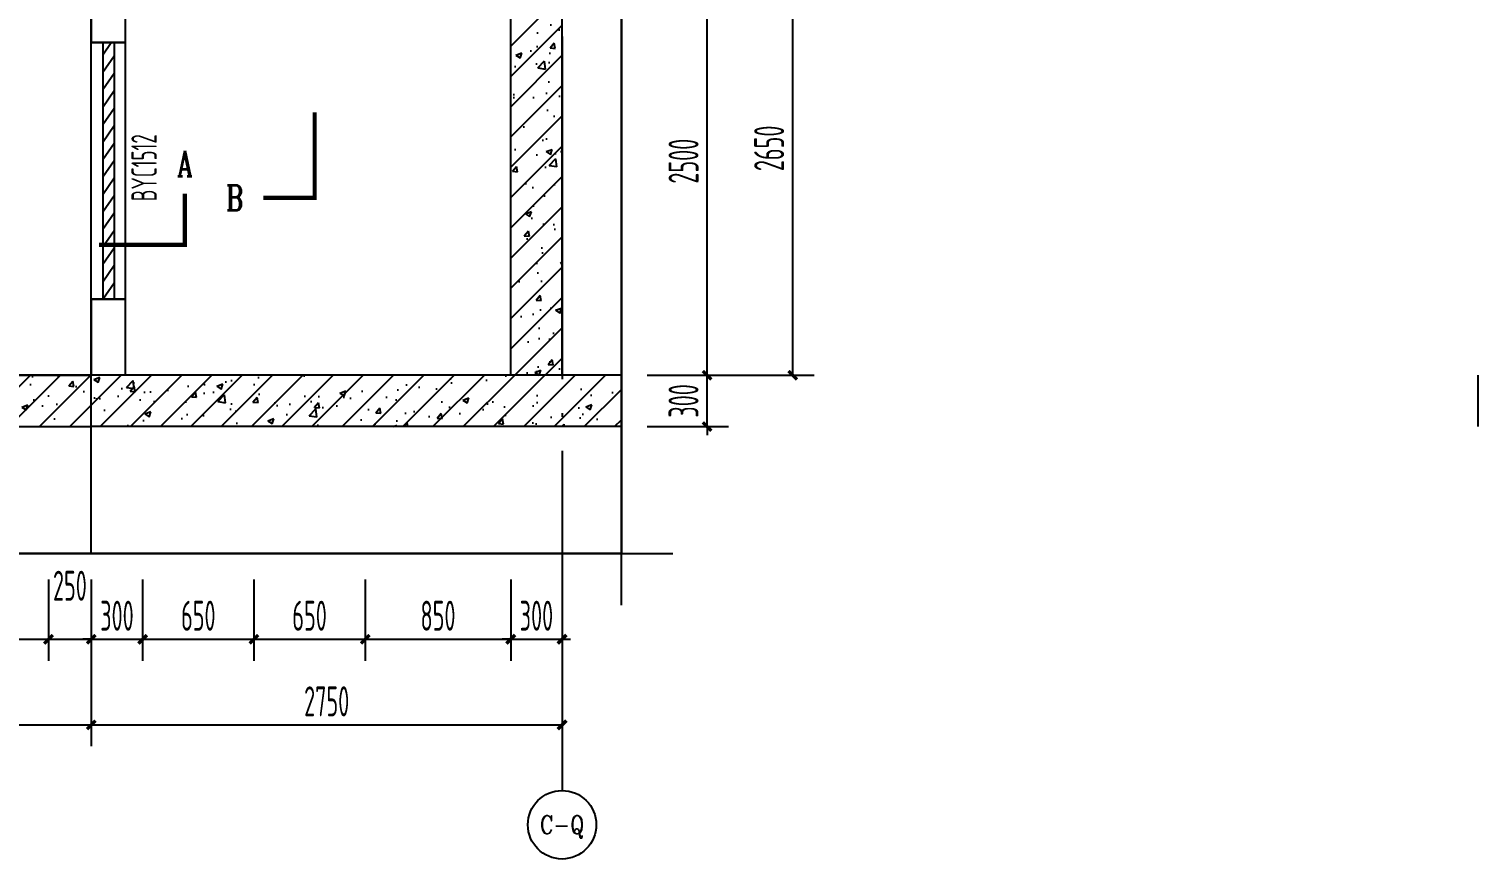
# Model space of a CAD drawing. Extents: x -473190 to 2138458, y -81875 to 2633646.
# Drawn here: x 1274633 to 1283097, y -69703 to -64856 of the extents above; entities that cross this region are included whole.
import ezdxf
from ezdxf.enums import TextEntityAlignment as Align

# ---------------------------------------------------------------- set-up
doc = ezdxf.new("R2010")
doc.units = 0
doc.header["$LTSCALE"] = 1000
doc.linetypes.add('DOTE', pattern=[2.42, 2, -0.2, 0.02, -0.2])
for name, color, linetype in [('A-WALL', 2, 'Continuous'), ('AXIS', 3, 'Continuous'), ('AXIS_TEXT', 7, 'Continuous'), ('DIM_SYMB', 3, 'Continuous'), ('DOTE', 1, 'DOTE'), ('PUB_DIM', 3, 'Continuous'), ('PUB_HATCH', 8, 'Continuous'), ('PUB_TEXT', 7, 'Continuous'), ('RF-M', 4, 'Continuous'), ('RF-MBH', 11, 'Continuous'), ('RF-QT', 30, 'Continuous')]:
    doc.layers.add(name, color=color, linetype=linetype)
doc.styles.add('_TCH_AXIS', font='COMPLEX', dxfattribs={"bigfont": 'GBCBIG'})
doc.styles.add('_TCH_DIM_T3', font='tssdeng.shx', dxfattribs={"width": 0.564706, "bigfont": '@@@tssdchn.shx'})
doc.styles.add('_TCH_LABEL', font='COMPLEX', dxfattribs={"bigfont": 'GBCBIG'})
doc.styles.add('_TCH_WINDOW', font='tssdeng.shx', dxfattribs={"width": 0.8, "height": 3.5, "bigfont": 'tssdchn.shx'})
doc.styles.add('COMPLEX', font='COMPLEX.shx', dxfattribs={"width": 0.65})
doc.dimstyles.new('_TCH_ARCH&&50', dxfattribs={"dimtxt": 175, "dimasz": 50, "dimexe": 125, "dimexo": 150, "dimgap": 50, "dimtad": 1, "dimdec": 0, "dimzin": 0, "dimdsep": 46, "dimtxsty": '_TCH_DIM_T3', "dimblk": 'ARCHTICK', "dimcen": 0.09, "dimclrt": 7, "dimazin": 2, "dimtfac": 1, "dimtdec": 0, "dimtix": 1, "dimtmove": 2, "dimatfit": 3, "dimfxl": 0, "dimtolj": 1, "dimtzin": 0, "dimarcsym": 0})
pattern_1 = [(45, (-477544.96, -71625.69), (-88.388348, 88.388348), []), (50, (-477544.96, -71625.7), (358.63009, -31.376067), [37.5, -412.5]), (355, (-477544.96, -71625.7), (-69.37567, 376.09607), [30, -330]), (100.4514, (-477515.08, -71628.3), (289.25469, 344.71977), [31.870095, -350.571056]), (46.1842, (-477544.96, -71525.7), (533.62052, -82.75951), [56.25, -618.75]), (96.6356, (-477500.5, -71532.6), (467.33135, 487.05894), [47.80514, -525.8565]), (351.1842, (-477544.96, -71525.7), (467.33097, 487.0593), [45, -495]), (21, (-477494.96, -71550.7), (298.453526, -201.309445), [37.5, -412.5]), (326, (-477494.96, -71550.7), (121.657666, 362.57502), [30, -330]), (71.4514, (-477470.1, -71567.47), (420.111314, 161.26525), [31.870095, -350.571056]), (37.5, (-477544.96, -71625.69), (6.079928, 166.446927), [0, -326, 0, -335, 0, -331.25]), (7.5, (-477544.96, -71625.69), (131.534769, 197.205856), [0, -191, 0, -318.5, 0, -126.25]), (327.5, (-477656.46, -71625.69), (266.911218, -11.277436), [0, -125, 0, -390, 0, -517.5]), (317.5, (-477706.46, -71625.7), (291.593085, 50.05249), [0, -162.5, 0, -259, 0, -367.5])]

# ---------------------------------------------------------------- blocks, each defined once
blk = doc.blocks.new('_ArchTick')
at = {"color": 0, "linetype": 'ByBlock', "const_width": 0.4}
blk.add_lwpolyline([(-0.5, -0.5), (0.5, 0.5)], dxfattribs=at)
blk = doc.blocks.new('*D2587')
at = {"layer": 'Defpoints', "color": 0, "transparency": 16777216}
for p in [(1278093.4, -64377.6), (1278593.4, -64377.6), (1278093.4, -66877.6)]:
    blk.add_point(p, dxfattribs=at)
at = {"layer": 'PUB_DIM', "color": 0, "lineweight": -2, "transparency": 16777216}
for p, q in [((1278243.4, -64377.6), (1278718.4, -64377.6)), ((1278593.4, -66877.6), (1278593.4, -64377.6)), ((1278243.4, -66877.6), (1278718.4, -66877.6))]:
    blk.add_line(p, q, dxfattribs=at)
at = {"layer": 'PUB_DIM', "color": 0, "lineweight": -2, "transparency": 16777216, "xscale": 50, "yscale": 50, "zscale": 50}
for p, rotation in [((1278593.4, -64377.6), 90), ((1278593.4, -66877.6), 270)]:
    blk.add_blockref('_ArchTick', p, dxfattribs=dict(at, rotation=rotation))
at = {"layer": 'PUB_DIM', "color": 7, "transparency": 16777216, "insert": (1278455.9, -65627.6), "char_height": 175, "attachment_point": 5, "rotation": 90, "style": '_TCH_DIM_T3'}
blk.add_mtext('\\A1;2500', dxfattribs=at)
blk = doc.blocks.new('*D2588')
at = {"layer": 'Defpoints', "color": 0, "transparency": 16777216}
for p in [(1278093.4, -66877.6), (1278593.4, -66877.6), (1278093.4, -67177.6)]:
    blk.add_point(p, dxfattribs=at)
at = {"layer": 'PUB_DIM', "color": 0, "lineweight": -2, "transparency": 16777216}
for p, q in [((1278593.4, -66877.6), (1278593.4, -66827.6)), ((1278243.4, -66877.6), (1278718.4, -66877.6)), ((1278593.4, -67177.6), (1278593.4, -66877.6)), ((1278243.4, -67177.6), (1278718.4, -67177.6)), ((1278593.4, -67177.6), (1278593.4, -67227.6))]:
    blk.add_line(p, q, dxfattribs=at)
at = {"layer": 'PUB_DIM', "color": 0, "lineweight": -2, "transparency": 16777216, "xscale": 50, "yscale": 50, "zscale": 50}
for p, rotation in [((1278593.4, -66877.6), 270), ((1278593.4, -67177.6), 90)]:
    blk.add_blockref('_ArchTick', p, dxfattribs=dict(at, rotation=rotation))
at = {"layer": 'PUB_DIM', "color": 7, "transparency": 16777216, "insert": (1278455.9, -67027.6), "char_height": 175, "attachment_point": 5, "rotation": 90, "style": '_TCH_DIM_T3'}
blk.add_mtext('\\A1;300', dxfattribs=at)
blk = doc.blocks.new('*D2615')
at = {"layer": 'Defpoints', "color": 0, "transparency": 16777216}
for p in [(1273546.5, -67919.5), (1274746.5, -67919.5), (1274746.5, -68419.5)]:
    blk.add_point(p, dxfattribs=at)
at = {"layer": 'PUB_DIM', "color": 0, "lineweight": -2, "transparency": 16777216}
for p, q in [((1273546.5, -68069.5), (1273546.5, -68544.5)), ((1274746.5, -68069.5), (1274746.5, -68544.5)), ((1273546.5, -68419.5), (1274746.5, -68419.5))]:
    blk.add_line(p, q, dxfattribs=at)
at = {"layer": 'PUB_DIM', "color": 0, "lineweight": -2, "transparency": 16777216, "xscale": 50, "yscale": 50, "zscale": 50, "rotation": 180}
blk.add_blockref('_ArchTick', (1273546.5, -68419.5), dxfattribs=at)
at = {"layer": 'PUB_DIM', "color": 0, "lineweight": -2, "transparency": 16777216, "xscale": 50, "yscale": 50, "zscale": 50}
blk.add_blockref('_ArchTick', (1274746.5, -68419.5), dxfattribs=at)
at = {"layer": 'PUB_DIM', "color": 7, "transparency": 16777216, "insert": (1274146.5, -68282), "char_height": 175, "attachment_point": 5, "style": '_TCH_DIM_T3'}
blk.add_mtext('\\A1;1200', dxfattribs=at)
blk = doc.blocks.new('*D2616')
at = {"layer": 'Defpoints', "color": 0, "transparency": 16777216}
for p in [(1274746.5, -67919.5), (1274996.5, -67919.5), (1274996.5, -68419.5)]:
    blk.add_point(p, dxfattribs=at)
at = {"layer": 'PUB_DIM', "color": 0, "lineweight": -2, "transparency": 16777216}
for p, q in [((1274746.5, -68069.5), (1274746.5, -68544.5)), ((1274996.5, -68069.5), (1274996.5, -68544.5)), ((1274746.5, -68419.5), (1274996.5, -68419.5))]:
    blk.add_line(p, q, dxfattribs=at)
at = {"layer": 'PUB_DIM', "color": 0, "lineweight": -2, "transparency": 16777216, "xscale": 50, "yscale": 50, "zscale": 50, "rotation": 180}
blk.add_blockref('_ArchTick', (1274746.5, -68419.5), dxfattribs=at)
at = {"layer": 'PUB_DIM', "color": 0, "lineweight": -2, "transparency": 16777216, "xscale": 50, "yscale": 50, "zscale": 50}
blk.add_blockref('_ArchTick', (1274996.5, -68419.5), dxfattribs=at)
at = {"layer": 'PUB_DIM', "color": 7, "transparency": 16777216, "insert": (1274871.5, -68107), "char_height": 175, "attachment_point": 5, "style": '_TCH_DIM_T3'}
blk.add_mtext('\\A1;250', dxfattribs=at)
blk = doc.blocks.new('*D2617')
at = {"layer": 'Defpoints', "color": 0, "transparency": 16777216}
for p in [(1274996.5, -67919.5), (1275296.5, -67919.5), (1275296.5, -68419.5)]:
    blk.add_point(p, dxfattribs=at)
at = {"layer": 'PUB_DIM', "color": 0, "lineweight": -2, "transparency": 16777216}
for p, q in [((1274996.5, -68069.5), (1274996.5, -68544.5)), ((1275296.5, -68069.5), (1275296.5, -68544.5)), ((1274996.5, -68419.5), (1274946.5, -68419.5)), ((1274996.5, -68419.5), (1275296.5, -68419.5)), ((1275296.5, -68419.5), (1275346.5, -68419.5))]:
    blk.add_line(p, q, dxfattribs=at)
at = {"layer": 'PUB_DIM', "color": 0, "lineweight": -2, "transparency": 16777216, "xscale": 50, "yscale": 50, "zscale": 50}
blk.add_blockref('_ArchTick', (1274996.5, -68419.5), dxfattribs=at)
at = {"layer": 'PUB_DIM', "color": 0, "lineweight": -2, "transparency": 16777216, "xscale": 50, "yscale": 50, "zscale": 50, "rotation": 180}
blk.add_blockref('_ArchTick', (1275296.5, -68419.5), dxfattribs=at)
at = {"layer": 'PUB_DIM', "color": 7, "transparency": 16777216, "insert": (1275146.5, -68282), "char_height": 175, "attachment_point": 5, "style": '_TCH_DIM_T3'}
blk.add_mtext('\\A1;300', dxfattribs=at)
blk = doc.blocks.new('*D2618')
at = {"layer": 'Defpoints', "color": 0, "transparency": 16777216}
for p in [(1275296.5, -67919.5), (1275946.5, -67919.5), (1275946.5, -68419.5)]:
    blk.add_point(p, dxfattribs=at)
at = {"layer": 'PUB_DIM', "color": 0, "lineweight": -2, "transparency": 16777216}
for p, q in [((1275296.5, -68069.5), (1275296.5, -68544.5)), ((1275946.5, -68069.5), (1275946.5, -68544.5)), ((1275296.5, -68419.5), (1275946.5, -68419.5))]:
    blk.add_line(p, q, dxfattribs=at)
at = {"layer": 'PUB_DIM', "color": 0, "lineweight": -2, "transparency": 16777216, "xscale": 50, "yscale": 50, "zscale": 50, "rotation": 180}
blk.add_blockref('_ArchTick', (1275296.5, -68419.5), dxfattribs=at)
at = {"layer": 'PUB_DIM', "color": 0, "lineweight": -2, "transparency": 16777216, "xscale": 50, "yscale": 50, "zscale": 50}
blk.add_blockref('_ArchTick', (1275946.5, -68419.5), dxfattribs=at)
at = {"layer": 'PUB_DIM', "color": 7, "transparency": 16777216, "insert": (1275621.5, -68282), "char_height": 175, "attachment_point": 5, "style": '_TCH_DIM_T3'}
blk.add_mtext('\\A1;650', dxfattribs=at)
blk = doc.blocks.new('*D2619')
at = {"layer": 'Defpoints', "color": 0, "transparency": 16777216}
for p in [(1275946.5, -67919.5), (1276596.5, -67919.5), (1276596.5, -68419.5)]:
    blk.add_point(p, dxfattribs=at)
at = {"layer": 'PUB_DIM', "color": 0, "lineweight": -2, "transparency": 16777216}
for p, q in [((1275946.5, -68069.5), (1275946.5, -68544.5)), ((1276596.5, -68069.5), (1276596.5, -68544.5)), ((1275946.5, -68419.5), (1276596.5, -68419.5))]:
    blk.add_line(p, q, dxfattribs=at)
at = {"layer": 'PUB_DIM', "color": 0, "lineweight": -2, "transparency": 16777216, "xscale": 50, "yscale": 50, "zscale": 50, "rotation": 180}
blk.add_blockref('_ArchTick', (1275946.5, -68419.5), dxfattribs=at)
at = {"layer": 'PUB_DIM', "color": 0, "lineweight": -2, "transparency": 16777216, "xscale": 50, "yscale": 50, "zscale": 50}
blk.add_blockref('_ArchTick', (1276596.5, -68419.5), dxfattribs=at)
at = {"layer": 'PUB_DIM', "color": 7, "transparency": 16777216, "insert": (1276271.5, -68282), "char_height": 175, "attachment_point": 5, "style": '_TCH_DIM_T3'}
blk.add_mtext('\\A1;650', dxfattribs=at)
blk = doc.blocks.new('*D2620')
at = {"layer": 'Defpoints', "color": 0, "transparency": 16777216}
for p in [(1276596.5, -67919.5), (1277446.5, -67919.5), (1277446.5, -68419.5)]:
    blk.add_point(p, dxfattribs=at)
at = {"layer": 'PUB_DIM', "color": 0, "lineweight": -2, "transparency": 16777216}
for p, q in [((1276596.5, -68069.5), (1276596.5, -68544.5)), ((1277446.5, -68069.5), (1277446.5, -68544.5)), ((1276596.5, -68419.5), (1277446.5, -68419.5))]:
    blk.add_line(p, q, dxfattribs=at)
at = {"layer": 'PUB_DIM', "color": 0, "lineweight": -2, "transparency": 16777216, "xscale": 50, "yscale": 50, "zscale": 50, "rotation": 180}
blk.add_blockref('_ArchTick', (1276596.5, -68419.5), dxfattribs=at)
at = {"layer": 'PUB_DIM', "color": 0, "lineweight": -2, "transparency": 16777216, "xscale": 50, "yscale": 50, "zscale": 50}
blk.add_blockref('_ArchTick', (1277446.5, -68419.5), dxfattribs=at)
at = {"layer": 'PUB_DIM', "color": 7, "transparency": 16777216, "insert": (1277021.5, -68282), "char_height": 175, "attachment_point": 5, "style": '_TCH_DIM_T3'}
blk.add_mtext('\\A1;850', dxfattribs=at)
blk = doc.blocks.new('*D2621')
at = {"layer": 'Defpoints', "color": 0, "transparency": 16777216}
for p in [(1277446.5, -67919.5), (1277746.5, -67919.5), (1277746.5, -68419.5)]:
    blk.add_point(p, dxfattribs=at)
at = {"layer": 'PUB_DIM', "color": 0, "lineweight": -2, "transparency": 16777216}
for p, q in [((1277446.5, -68069.5), (1277446.5, -68544.5)), ((1277746.5, -68069.5), (1277746.5, -68544.5)), ((1277446.5, -68419.5), (1277396.5, -68419.5)), ((1277446.5, -68419.5), (1277746.5, -68419.5)), ((1277746.5, -68419.5), (1277796.5, -68419.5))]:
    blk.add_line(p, q, dxfattribs=at)
at = {"layer": 'PUB_DIM', "color": 0, "lineweight": -2, "transparency": 16777216, "xscale": 50, "yscale": 50, "zscale": 50}
blk.add_blockref('_ArchTick', (1277446.5, -68419.5), dxfattribs=at)
at = {"layer": 'PUB_DIM', "color": 0, "lineweight": -2, "transparency": 16777216, "xscale": 50, "yscale": 50, "zscale": 50, "rotation": 180}
blk.add_blockref('_ArchTick', (1277746.5, -68419.5), dxfattribs=at)
at = {"layer": 'PUB_DIM', "color": 7, "transparency": 16777216, "insert": (1277596.5, -68282), "char_height": 175, "attachment_point": 5, "style": '_TCH_DIM_T3'}
blk.add_mtext('\\A1;300', dxfattribs=at)
blk = doc.blocks.new('*D2623')
at = {"layer": 'Defpoints', "color": 0, "transparency": 16777216}
for p in [(1271596.5, -67919.5), (1274996.5, -67919.5), (1274996.5, -68919.5)]:
    blk.add_point(p, dxfattribs=at)
at = {"layer": 'PUB_DIM', "color": 0, "lineweight": -2, "transparency": 16777216}
for p, q in [((1271596.5, -68069.5), (1271596.5, -69044.5)), ((1274996.5, -68069.5), (1274996.5, -69044.5)), ((1271596.5, -68919.5), (1274996.5, -68919.5))]:
    blk.add_line(p, q, dxfattribs=at)
at = {"layer": 'PUB_DIM', "color": 0, "lineweight": -2, "transparency": 16777216, "xscale": 50, "yscale": 50, "zscale": 50, "rotation": 180}
blk.add_blockref('_ArchTick', (1271596.5, -68919.5), dxfattribs=at)
at = {"layer": 'PUB_DIM', "color": 0, "lineweight": -2, "transparency": 16777216, "xscale": 50, "yscale": 50, "zscale": 50}
blk.add_blockref('_ArchTick', (1274996.5, -68919.5), dxfattribs=at)
at = {"layer": 'PUB_DIM', "color": 7, "transparency": 16777216, "insert": (1273296.5, -68782), "char_height": 175, "attachment_point": 5, "style": '_TCH_DIM_T3'}
blk.add_mtext('\\A1;3400', dxfattribs=at)
blk = doc.blocks.new('*D2624')
at = {"layer": 'Defpoints', "color": 0, "transparency": 16777216}
for p in [(1274996.5, -67919.5), (1277746.5, -67919.5), (1277746.5, -68919.5)]:
    blk.add_point(p, dxfattribs=at)
at = {"layer": 'PUB_DIM', "color": 0, "lineweight": -2, "transparency": 16777216}
for p, q in [((1274996.5, -68069.5), (1274996.5, -69044.5)), ((1277746.5, -68069.5), (1277746.5, -69044.5)), ((1274996.5, -68919.5), (1277746.5, -68919.5))]:
    blk.add_line(p, q, dxfattribs=at)
at = {"layer": 'PUB_DIM', "color": 0, "lineweight": -2, "transparency": 16777216, "xscale": 50, "yscale": 50, "zscale": 50, "rotation": 180}
blk.add_blockref('_ArchTick', (1274996.5, -68919.5), dxfattribs=at)
at = {"layer": 'PUB_DIM', "color": 0, "lineweight": -2, "transparency": 16777216, "xscale": 50, "yscale": 50, "zscale": 50}
blk.add_blockref('_ArchTick', (1277746.5, -68919.5), dxfattribs=at)
at = {"layer": 'PUB_DIM', "color": 7, "transparency": 16777216, "insert": (1276371.5, -68782), "char_height": 175, "attachment_point": 5, "style": '_TCH_DIM_T3'}
blk.add_mtext('\\A1;2750', dxfattribs=at)
blk = doc.blocks.new('*D2631')
at = {"layer": 'Defpoints', "color": 0, "transparency": 16777216}
for p in [(1278093.4, -64227.6), (1279093.4, -64227.6), (1278093.4, -66877.6)]:
    blk.add_point(p, dxfattribs=at)
at = {"layer": 'PUB_DIM', "color": 0, "lineweight": -2, "transparency": 16777216}
for p, q in [((1278243.4, -64227.6), (1279218.4, -64227.6)), ((1279093.4, -66877.6), (1279093.4, -64227.6)), ((1278243.4, -66877.6), (1279218.4, -66877.6))]:
    blk.add_line(p, q, dxfattribs=at)
at = {"layer": 'PUB_DIM', "color": 0, "lineweight": -2, "transparency": 16777216, "xscale": 50, "yscale": 50, "zscale": 50}
for p, rotation in [((1279093.4, -64227.6), 90), ((1279093.4, -66877.6), 270)]:
    blk.add_blockref('_ArchTick', p, dxfattribs=dict(at, rotation=rotation))
at = {"layer": 'PUB_DIM', "color": 7, "transparency": 16777216, "insert": (1278955.9, -65552.6), "char_height": 175, "attachment_point": 5, "rotation": 90, "style": '_TCH_DIM_T3'}
blk.add_mtext('\\A1;2650', dxfattribs=at)
blk = doc.blocks.new('_AXISO')
blk.add_circle((0, 0), 0.5)
at = {"layer": 'AXIS_TEXT', "style": 'COMPLEX', "width": 1.041667}
blk.add_attdef('A', text='', height=0.56, dxfattribs=at).set_placement((-0.25, -0.28), (0.25, -0.28), align=Align.FIT)

msp = doc.modelspace()

# ---------------------------------------------------------------- hatches: boundary and pattern name
at = {"layer": 'PUB_HATCH'}
h = msp.add_hatch(dxfattribs=at)
h.set_pattern_fill('钢筋混凝土', color=256, scale=50, style=0)
h.set_pattern_definition(pattern_1)
h.paths.add_polyline_path([(1277546.5, -66977.6), (1277746.5, -66877.6), (1277746.5, -64277.6), (1277446.5, -64277.6), (1277446.5, -66877.6)])
h = msp.add_hatch(dxfattribs=at)
h.set_pattern_fill('钢筋混凝土', color=256, scale=50, style=0)
h.set_pattern_definition(pattern_1)
h.paths.add_polyline_path([(1269046.5, -66877.6), (1269046.5, -67177.6), (1274996.5, -67177.6), (1274996.5, -66877.6)])
h = msp.add_hatch(dxfattribs=at)
h.set_pattern_fill('钢筋混凝土', color=256, scale=50, style=0)
h.set_pattern_definition(pattern_1)
h.paths.add_polyline_path([(1277546.5, -66977.6), (1277446.5, -66877.6), (1274996.5, -66877.6), (1274996.5, -67177.6), (1277446.5, -67177.6)])
h = msp.add_hatch(dxfattribs=at)
h.set_pattern_fill('钢筋混凝土', color=256, scale=50, style=0)
h.set_pattern_definition(pattern_1)
h.paths.add_polyline_path([(1278093.4, -66877.6), (1277746.5, -66877.6), (1277546.5, -66977.6), (1277446.5, -67177.6), (1278093.4, -67177.6)])

# ---------------------------------------------------------------- linework, layer by layer
msp.add_line((1278093.4, -66877.6), (1268563.7, -66877.6))
msp.add_lwpolyline([(1268563.7, -55219.6), (1278093.4, -55219.6), (1278093.4, -67919.5), (1268563.7, -67919.5)], close=True)
at = {"layer": 'A-WALL'}
for p, q in [((1274996.5, -64777.6), (1274996.5, -64933.5)), ((1275196.5, -64933.5), (1275196.5, -64777.6)), ((1274996.5, -64933.5), (1275196.5, -64933.5)), ((1275196.5, -66433.5), (1274996.5, -66433.5)), ((1274996.5, -66433.5), (1274996.5, -66877.6)), ((1275196.5, -66877.6), (1275196.5, -66433.5))]:
    msp.add_line(p, q, dxfattribs=at)
at = {"layer": 'AXIS'}
msp.add_line((1277746.5, -67919.5), (1277746.5, -69302.7), dxfattribs=at)
at = {"layer": 'DIM_SYMB'}
for points in [[(1278093.4, -68219.5), (1278093.4, -61625.8), (1277988.4, -61587.6), (1278198.4, -61550.5), (1278093.4, -61513.3), (1278093.4, -54919.6)], [(1268263.7, -67919.5), (1273272.3, -67919.5), (1273310.5, -67814.5), (1273347.6, -68024.5), (1273384.8, -67919.5), (1278393.4, -67919.5)]]:
    msp.add_lwpolyline(points, dxfattribs=at)
at = {"layer": 'DIM_SYMB', "const_width": 25}
for points in [[(1276301.2, -65342), (1276301.2, -65842), (1276001.2, -65842)], [(1275042.5, -66116.3), (1275542.5, -66116.3), (1275542.5, -65816.3)]]:
    msp.add_lwpolyline(points, dxfattribs=at)
at = {"layer": 'DOTE'}
for p, q in [((1274996.5, -67919.5), (1274996.5, -55219.6)), ((1277746.5, -55219.6), (1277746.5, -67919.5)), ((1278093.4, -66877.6), (1268563.7, -66877.6))]:
    msp.add_line(p, q, dxfattribs=at)
at = {"layer": 'RF-M'}
for p, q in [((1275196.5, -64933.5), (1274996.5, -64933.5)), ((1274996.5, -66433.5), (1274996.5, -64933.5)), ((1275063.2, -64933.5), (1275063.2, -66433.5)), ((1275063.2, -65005.7), (1275113.2, -64933.5)), ((1275129.9, -64933.5), (1275129.9, -66433.5)), ((1275196.5, -66433.5), (1275196.5, -64933.5)), ((1275063.2, -65107.7), (1275129.9, -65011.5)), ((1275063.2, -65209.6), (1275129.9, -65113.5)), ((1275063.2, -65311.6), (1275129.9, -65215.5)), ((1275063.2, -65413.6), (1275129.9, -65317.5)), ((1275063.2, -65515.6), (1275129.9, -65419.5)), ((1275063.2, -65617.6), (1275129.9, -65521.4)), ((1275063.2, -65719.6), (1275129.9, -65623.4)), ((1275063.2, -65821.6), (1275129.9, -65725.4)), ((1275063.2, -65923.6), (1275129.9, -65827.4)), ((1275063.2, -66025.5), (1275129.9, -65929.4)), ((1275063.2, -66127.5), (1275129.9, -66031.4)), ((1275063.2, -66229.5), (1275129.9, -66133.4)), ((1275063.2, -66331.5), (1275129.9, -66235.3)), ((1275063.2, -66433.5), (1275129.9, -66337.3)), ((1274996.5, -66433.5), (1275196.5, -66433.5))]:
    msp.add_line(p, q, dxfattribs=at)
at = {"layer": 'RF-QT'}
for p, q in [((1277446.5, -66877.6), (1277446.5, -64277.6)), ((1277746.5, -66877.6), (1277746.5, -64277.6)), ((1269046.5, -66877.6), (1274996.5, -66877.6)), ((1277446.5, -66877.6), (1274996.5, -66877.6)), ((1278093.4, -66877.6), (1277746.5, -66877.6)), ((1283096.5, -67177.6), (1283096.5, -66877.6)), ((1269046.5, -67177.6), (1274996.5, -67177.6)), ((1277446.5, -67177.6), (1274996.5, -67177.6)), ((1278093.4, -67177.6), (1277446.5, -67177.6))]:
    msp.add_line(p, q, dxfattribs=at)

# ---------------------------------------------------------------- block references
at = {"layer": 'AXIS'}
ref = msp.add_blockref('_AXISO', (1277746.5, -69502.7), dxfattribs=dict(at, xscale=400, yscale=400, zscale=400))
ref.add_attrib('A', 'C-Q', dxfattribs={"layer": 'AXIS_TEXT', "height": 106.82, "style": '_TCH_AXIS', "width": 0.807692}).set_placement((1277617.1, -69556.1), (1277875.9, -69556.1), align=Align.FIT)

# ---------------------------------------------------------------- texts
at = {"layer": 'PUB_TEXT', "style": '_TCH_LABEL', "width": 0.705882}
for s, p in [('A', (1275497.5, -65715.7)), ('B', (1275783.7, -65916.3))]:
    msp.add_text(s, height=148.8, dxfattribs=at).set_placement(p)
at = {"layer": 'RF-MBH', "style": '_TCH_WINDOW', "width": 0.564706}
msp.add_text('BYC1512', height=148.75, rotation=90, dxfattribs=at).set_placement((1275379.3, -65861.5))

# ---------------------------------------------------------------- dimensions: what is measured, and where the dimension line sits
at = {"layer": 'PUB_DIM'}
for p1, p2, distance, picture, middle in [((1278093.4, -66877.6), (1278093.4, -64227.6), -1000, '*D2631', (1278955.9, -65552.6)), ((1278093.4, -66877.6), (1278093.4, -64377.6), -500, '*D2587', (1278455.9, -65627.6)), ((1278093.4, -67177.6), (1278093.4, -66877.6), -500, '*D2588', (1278455.9, -67027.6)), ((1271596.5, -67919.5), (1274996.5, -67919.5), -1000, '*D2623', (1273296.5, -68782)), ((1273546.5, -67919.5), (1274746.5, -67919.5), -500, '*D2615', (1274146.5, -68282)), ((1274996.5, -67919.5), (1275296.5, -67919.5), -500, '*D2617', (1275146.5, -68282)), ((1274996.5, -67919.5), (1277746.5, -67919.5), -1000, '*D2624', (1276371.5, -68782)), ((1275296.5, -67919.5), (1275946.5, -67919.5), -500, '*D2618', (1275621.5, -68282)), ((1275946.5, -67919.5), (1276596.5, -67919.5), -500, '*D2619', (1276271.5, -68282)), ((1276596.5, -67919.5), (1277446.5, -67919.5), -500, '*D2620', (1277021.5, -68282)), ((1277446.5, -67919.5), (1277746.5, -67919.5), -500, '*D2621', (1277596.5, -68282))]:
    dim = msp.add_aligned_dim(p1=p1, p2=p2, distance=distance, dimstyle='_TCH_ARCH&&50', dxfattribs=at)
    dim.commit()
    dim.dimension.update_dxf_attribs({"geometry": picture, "text_midpoint": middle})
dim = msp.add_linear_dim(base=(1274996.5, -68419.5), p1=(1274746.5, -67919.5), p2=(1274996.5, -67919.5), angle=0, dimstyle='_TCH_ARCH&&50', dxfattribs=at)
dim.commit()
dim.dimension.update_dxf_attribs({"geometry": '*D2616', "text_midpoint": (1274871.5, -68107), "dimtype": 129})

doc.saveas('drawing.dxf')
